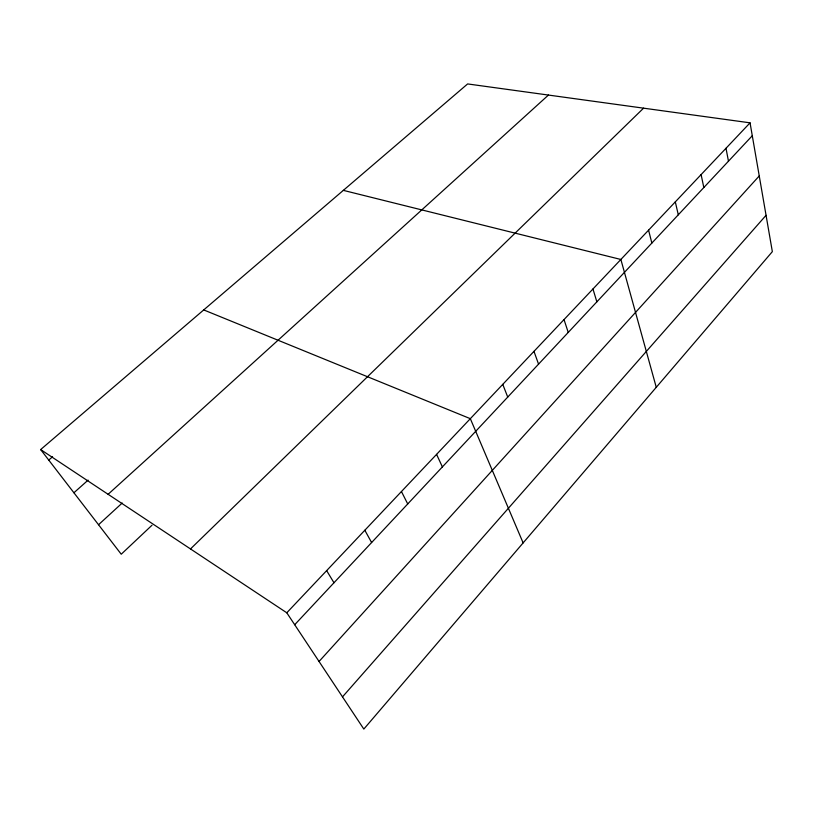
<?xml version="1.0" encoding="UTF-8"?>
<svg xmlns="http://www.w3.org/2000/svg" width="813" height="813" viewBox="0 0 813 813"><rect width="100%" height="100%" fill="white"/><g stroke="black" fill="none" stroke-linecap="round" stroke-linejoin="round"><path stroke-width="1.22" d="M342.497 696.873L766.059 215.303M319.052 661.477L759.251 175.943M294.702 624.73L752.289 135.741M750.053 122.834L772.35 251.644L363.828 729.068L286.786 612.789L750.053 122.834L467.627 83.932L40.65 449.569L121.239 554.222L151.99 525.249M190.496 548.938L643.571 108.17M98.536 524.731L122.204 503.023M108.109 494.304L548.45 95.06M73.912 492.769L88.099 480.127M48.739 460.077L52.56 456.774M343.34 190.364L620.868 259.469L656.264 387.313M203.728 309.926L470.331 418.675L523.125 542.901M40.65 449.569L286.786 612.789M326.653 570.635L333.97 582.758M364.834 530.259L371.612 542.535M401.439 491.53L407.72 503.948M436.581 454.376L442.384 466.906M502.769 384.366L507.729 397.079M533.978 351.358L538.552 364.143M564.019 319.59L568.236 332.415M592.962 288.971L596.854 301.847M648.581 230.15L651.853 243.067M675.308 201.878L678.296 214.815M701.101 174.602L703.824 187.539M725.999 148.271L728.468 161.198"/></g></svg>
